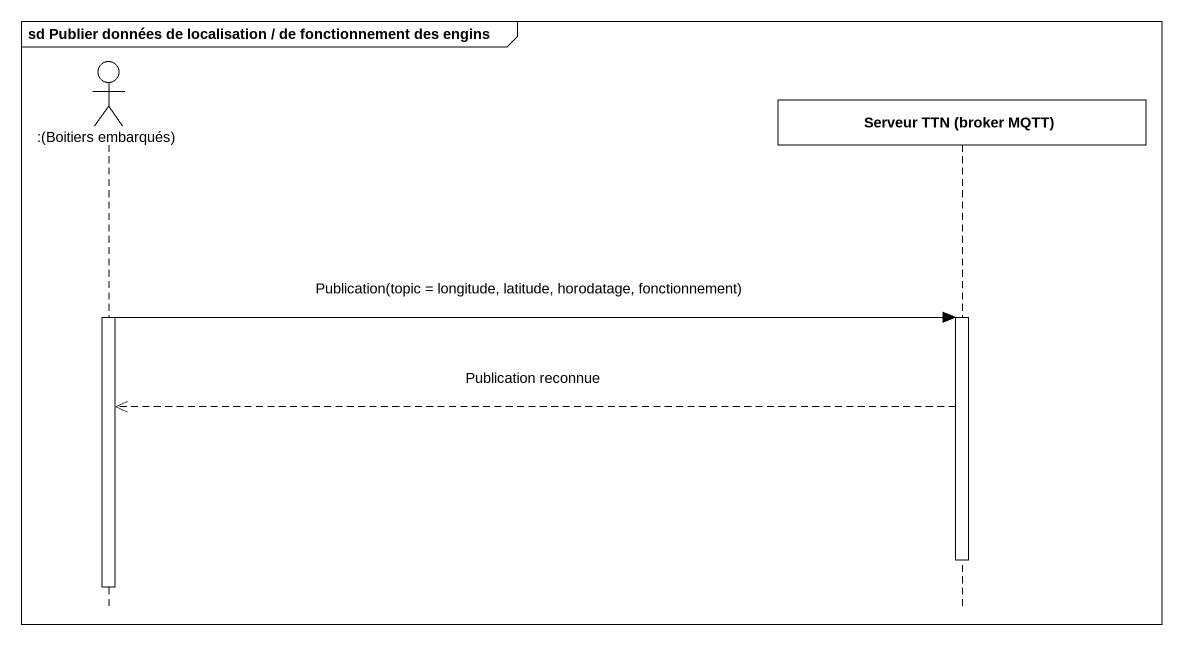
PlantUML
@startuml
mainframe sd Publier données de localisation / de fonctionnement des engins
hide footbox
actor ":(Boitiers embarqués)" as Boitiers_embarqués
participant "Serveur TTN (broker MQTT)" as Serveur_TTN_broker_MQTT

activate Boitiers_embarqués
Boitiers_embarqués -> Serveur_TTN_broker_MQTT : Publication(topic = longitude, latitude, horodatage, fonctionnement)
activate Serveur_TTN_broker_MQTT
Serveur_TTN_broker_MQTT -->> Boitiers_embarqués : Publication reconnue
deactivate Serveur_TTN_broker_MQTT
deactivate Boitiers_embarqués
@enduml
